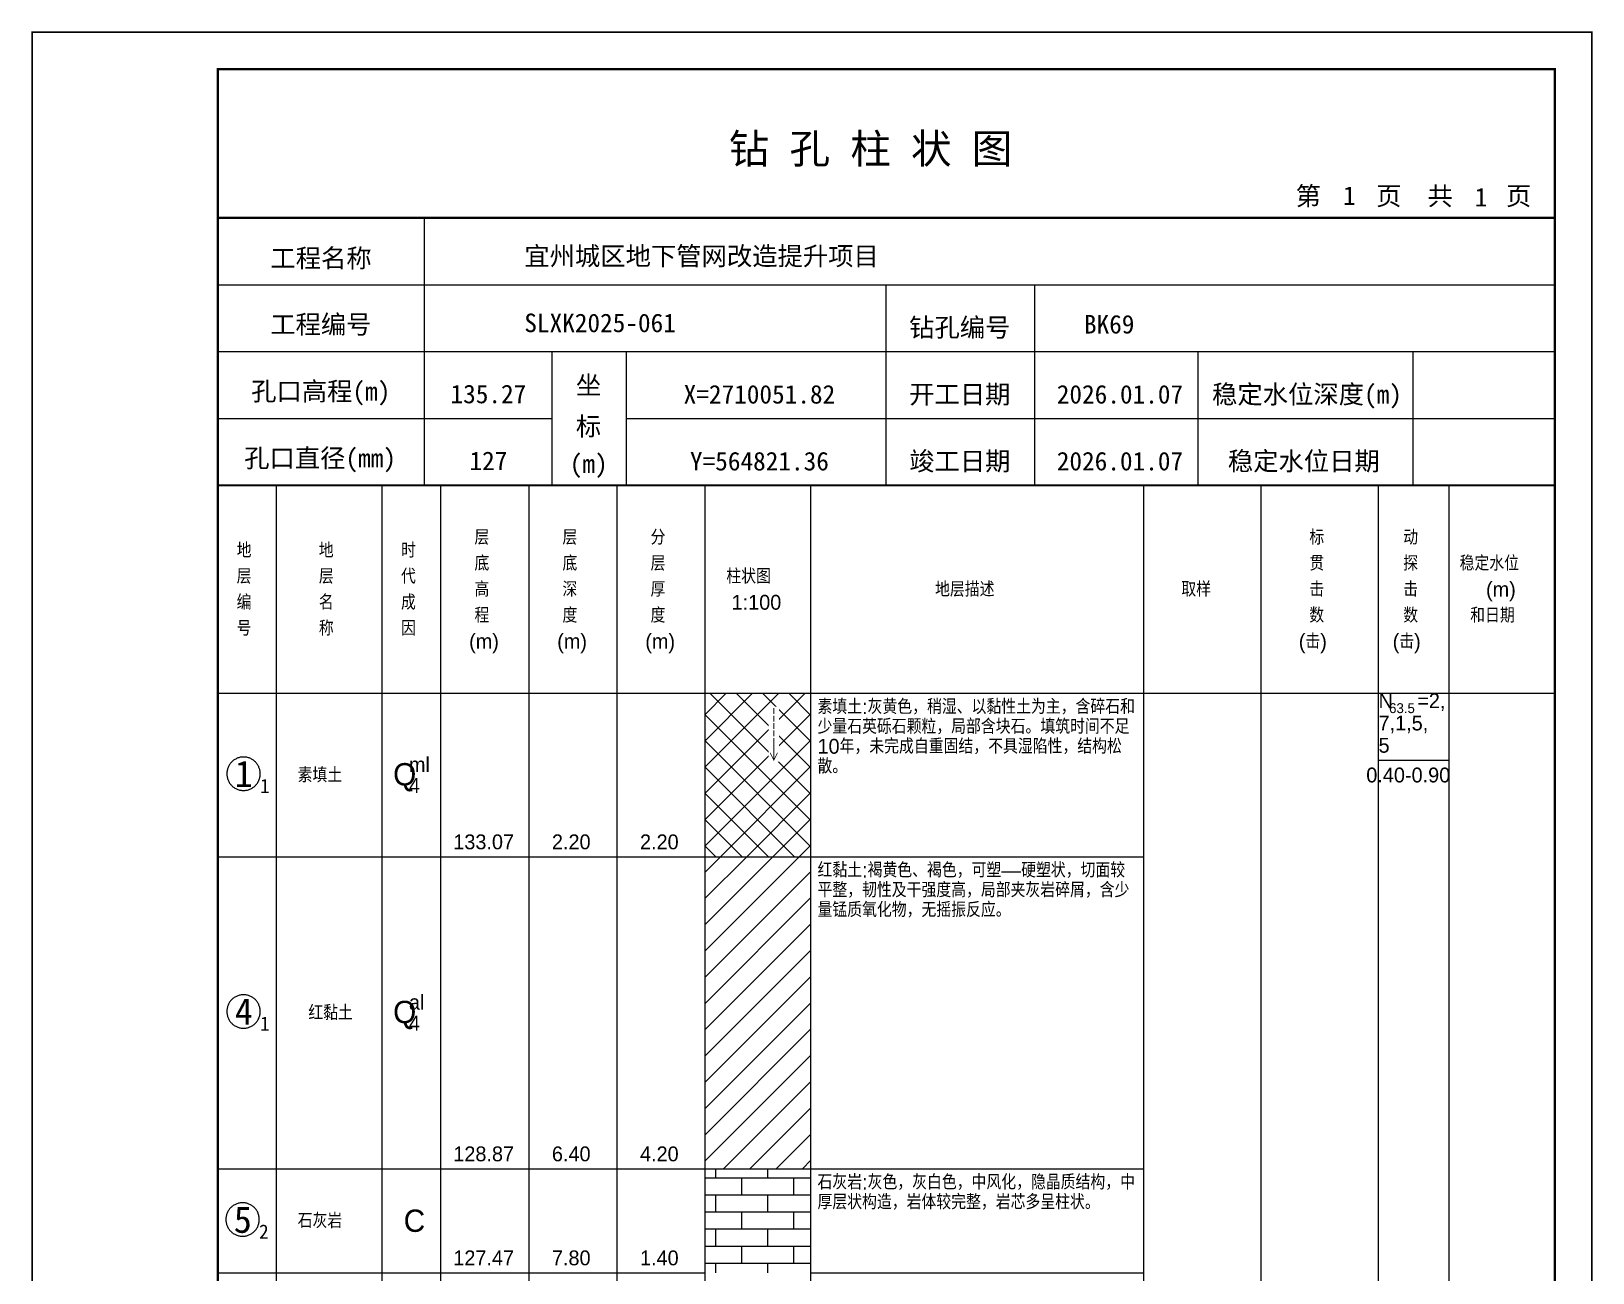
# Model space of a CAD drawing. Header units: millimetres. Extents: x 12489 to 89920, y 4630 to 4927.
# Drawn here: x 27449.3 to 27659.6, y 4759.7 to 4926.8 of the extents above; entities that cross this region are included whole.
import ezdxf
from ezdxf.enums import TextEntityAlignment as Align

# ---------------------------------------------------------------- set-up
doc = ezdxf.new("R2010")
doc.units = ezdxf.units.MM
doc.layers.add('ZZT_TC', color=7, linetype='Continuous')
doc.styles.add('成果图图块', font='', dxfattribs={"height": 2.5})
doc.styles.add('成果图模板', font='')
doc.styles.add('成果图模板标题', font='simhei.ttf')
doc.styles.add('成果图表体', font='Comfont.shx', dxfattribs={"height": 2, "bigfont": 'Hztxt12a.shx'})
doc.styles.get('成果图图块').set_extended_font_data('FangSong_GB2312')
doc.styles.get('成果图模板').set_extended_font_data('FangSong_GB2312')

# ---------------------------------------------------------------- blocks, each defined once
blk = doc.blocks.new('DCBH-1-1-1066', base_point=(0.3, -0.11))
at = {"layer": 'ZZT_TC', "color": 7}
blk.add_polyline3d([(-0.19, 2.31, 0), (-0.3, 2.31, 0), (-0.41, 2.3, 0), (-0.52, 2.29, 0), (-0.63, 2.27, 0), (-0.73, 2.24, 0), (-0.84, 2.21, 0), (-0.95, 2.18, 0), (-1.05, 2.14, 0), (-1.15, 2.09, 0), (-1.25, 2.04, 0), (-1.35, 1.99, 0), (-1.44, 1.93, 0), (-1.53, 1.87, 0), (-1.62, 1.8, 0), (-1.7, 1.73, 0), (-1.78, 1.65, 0), (-1.86, 1.57, 0), (-1.93, 1.49, 0), (-2, 1.4, 0), (-2.06, 1.31, 0), (-2.12, 1.22, 0), (-2.17, 1.12, 0), (-2.22, 1.02, 0), (-2.27, 0.92, 0), (-2.31, 0.82, 0), (-2.34, 0.71, 0), (-2.37, 0.61, 0), (-2.4, 0.5, 0), (-2.41, 0.39, 0), (-2.43, 0.28, 0), (-2.44, 0.17, 0), (-2.44, 0.06, 0), (-2.44, -0.05, 0), (-2.43, -0.16, 0), (-2.41, -0.27, 0), (-2.4, -0.38, 0), (-2.37, -0.49, 0), (-2.34, -0.6, 0), (-2.31, -0.7, 0), (-2.27, -0.8, 0), (-2.22, -0.9, 0), (-2.17, -1, 0), (-2.12, -1.1, 0), (-2.06, -1.19, 0), (-2, -1.28, 0), (-1.93, -1.37, 0), (-1.86, -1.45, 0), (-1.78, -1.53, 0), (-1.7, -1.61, 0), (-1.62, -1.68, 0), (-1.53, -1.75, 0), (-1.44, -1.81, 0), (-1.35, -1.87, 0), (-1.25, -1.93, 0), (-1.15, -1.98, 0), (-1.05, -2.02, 0), (-0.95, -2.06, 0), (-0.84, -2.1, 0), (-0.73, -2.13, 0), (-0.63, -2.15, 0), (-0.52, -2.17, 0), (-0.41, -2.18, 0), (-0.3, -2.19, 0), (-0.19, -2.19, 0), (-0.08, -2.19, 0), (0.03, -2.18, 0), (0.14, -2.17, 0), (0.25, -2.15, 0), (0.36, -2.13, 0), (0.47, -2.1, 0), (0.57, -2.06, 0), (0.67, -2.02, 0), (0.77, -1.98, 0), (0.87, -1.93, 0), (0.97, -1.87, 0), (1.06, -1.81, 0), (1.15, -1.75, 0), (1.24, -1.68, 0), (1.32, -1.61, 0), (1.4, -1.53, 0), (1.48, -1.45, 0), (1.55, -1.37, 0), (1.62, -1.28, 0), (1.68, -1.19, 0), (1.74, -1.1, 0), (1.8, -1, 0), (1.85, -0.9, 0), (1.89, -0.8, 0), (1.93, -0.7, 0), (1.97, -0.6, 0), (2, -0.49, 0), (2.02, -0.38, 0), (2.04, -0.27, 0), (2.05, -0.16, 0), (2.06, -0.05, 0), (2.06, 0.06, 0), (2.06, 0.17, 0), (2.05, 0.28, 0), (2.04, 0.39, 0), (2.02, 0.5, 0), (2, 0.61, 0), (1.97, 0.71, 0), (1.93, 0.82, 0), (1.89, 0.92, 0), (1.85, 1.02, 0), (1.8, 1.12, 0), (1.74, 1.22, 0), (1.68, 1.31, 0), (1.62, 1.4, 0), (1.55, 1.49, 0), (1.48, 1.57, 0), (1.4, 1.65, 0), (1.32, 1.73, 0), (1.24, 1.8, 0), (1.15, 1.87, 0), (1.06, 1.93, 0), (0.97, 1.99, 0), (0.87, 2.04, 0), (0.77, 2.09, 0), (0.67, 2.14, 0), (0.57, 2.18, 0), (0.47, 2.21, 0), (0.36, 2.24, 0), (0.25, 2.27, 0), (0.14, 2.29, 0), (0.03, 2.3, 0), (-0.08, 2.31, 0), (-0.19, 2.31, 0)], dxfattribs=at)
at = {"style": '成果图图块'}
blk.add_text('1', height=3.57, dxfattribs=at).set_placement((-0.16, -1.74), align=Align.CENTER)
blk.add_text('1', height=1.91, dxfattribs=at).set_placement((2.03, -2.53))
blk = doc.blocks.new('DCBH-1-1-1067', base_point=(0.3, -0.11))
at = {"layer": 'ZZT_TC', "color": 7}
blk.add_polyline3d([(-0.19, 2.31, 0), (-0.3, 2.31, 0), (-0.41, 2.3, 0), (-0.52, 2.29, 0), (-0.63, 2.27, 0), (-0.73, 2.24, 0), (-0.84, 2.21, 0), (-0.95, 2.18, 0), (-1.05, 2.14, 0), (-1.15, 2.09, 0), (-1.25, 2.04, 0), (-1.35, 1.99, 0), (-1.44, 1.93, 0), (-1.53, 1.87, 0), (-1.62, 1.8, 0), (-1.7, 1.73, 0), (-1.78, 1.65, 0), (-1.86, 1.57, 0), (-1.93, 1.49, 0), (-2, 1.4, 0), (-2.06, 1.31, 0), (-2.12, 1.22, 0), (-2.17, 1.12, 0), (-2.22, 1.02, 0), (-2.27, 0.92, 0), (-2.31, 0.82, 0), (-2.34, 0.71, 0), (-2.37, 0.61, 0), (-2.4, 0.5, 0), (-2.41, 0.39, 0), (-2.43, 0.28, 0), (-2.44, 0.17, 0), (-2.44, 0.06, 0), (-2.44, -0.05, 0), (-2.43, -0.16, 0), (-2.41, -0.27, 0), (-2.4, -0.38, 0), (-2.37, -0.49, 0), (-2.34, -0.6, 0), (-2.31, -0.7, 0), (-2.27, -0.8, 0), (-2.22, -0.9, 0), (-2.17, -1, 0), (-2.12, -1.1, 0), (-2.06, -1.19, 0), (-2, -1.28, 0), (-1.93, -1.37, 0), (-1.86, -1.45, 0), (-1.78, -1.53, 0), (-1.7, -1.61, 0), (-1.62, -1.68, 0), (-1.53, -1.75, 0), (-1.44, -1.81, 0), (-1.35, -1.87, 0), (-1.25, -1.93, 0), (-1.15, -1.98, 0), (-1.05, -2.02, 0), (-0.95, -2.06, 0), (-0.84, -2.1, 0), (-0.73, -2.13, 0), (-0.63, -2.15, 0), (-0.52, -2.17, 0), (-0.41, -2.18, 0), (-0.3, -2.19, 0), (-0.19, -2.19, 0), (-0.08, -2.19, 0), (0.03, -2.18, 0), (0.14, -2.17, 0), (0.25, -2.15, 0), (0.36, -2.13, 0), (0.47, -2.1, 0), (0.57, -2.06, 0), (0.67, -2.02, 0), (0.77, -1.98, 0), (0.87, -1.93, 0), (0.97, -1.87, 0), (1.06, -1.81, 0), (1.15, -1.75, 0), (1.24, -1.68, 0), (1.32, -1.61, 0), (1.4, -1.53, 0), (1.48, -1.45, 0), (1.55, -1.37, 0), (1.62, -1.28, 0), (1.68, -1.19, 0), (1.74, -1.1, 0), (1.8, -1, 0), (1.85, -0.9, 0), (1.89, -0.8, 0), (1.93, -0.7, 0), (1.97, -0.6, 0), (2, -0.49, 0), (2.02, -0.38, 0), (2.04, -0.27, 0), (2.05, -0.16, 0), (2.06, -0.05, 0), (2.06, 0.06, 0), (2.06, 0.17, 0), (2.05, 0.28, 0), (2.04, 0.39, 0), (2.02, 0.5, 0), (2, 0.61, 0), (1.97, 0.71, 0), (1.93, 0.82, 0), (1.89, 0.92, 0), (1.85, 1.02, 0), (1.8, 1.12, 0), (1.74, 1.22, 0), (1.68, 1.31, 0), (1.62, 1.4, 0), (1.55, 1.49, 0), (1.48, 1.57, 0), (1.4, 1.65, 0), (1.32, 1.73, 0), (1.24, 1.8, 0), (1.15, 1.87, 0), (1.06, 1.93, 0), (0.97, 1.99, 0), (0.87, 2.04, 0), (0.77, 2.09, 0), (0.67, 2.14, 0), (0.57, 2.18, 0), (0.47, 2.21, 0), (0.36, 2.24, 0), (0.25, 2.27, 0), (0.14, 2.29, 0), (0.03, 2.3, 0), (-0.08, 2.31, 0), (-0.19, 2.31, 0)], dxfattribs=at)
at = {"style": '成果图图块'}
blk.add_text('4', height=3.57, dxfattribs=at).set_placement((-0.16, -1.74), align=Align.CENTER)
blk.add_text('1', height=1.91, dxfattribs=at).set_placement((2.03, -2.53))
blk = doc.blocks.new('DCBH-1-1-1068', base_point=(0.43, -0.11))
at = {"layer": 'ZZT_TC', "color": 7}
blk.add_polyline3d([(-0.19, 2.31, 0), (-0.3, 2.31, 0), (-0.41, 2.3, 0), (-0.52, 2.29, 0), (-0.63, 2.27, 0), (-0.73, 2.24, 0), (-0.84, 2.21, 0), (-0.95, 2.18, 0), (-1.05, 2.14, 0), (-1.15, 2.09, 0), (-1.25, 2.04, 0), (-1.35, 1.99, 0), (-1.44, 1.93, 0), (-1.53, 1.87, 0), (-1.62, 1.8, 0), (-1.7, 1.73, 0), (-1.78, 1.65, 0), (-1.86, 1.57, 0), (-1.93, 1.49, 0), (-2, 1.4, 0), (-2.06, 1.31, 0), (-2.12, 1.22, 0), (-2.17, 1.12, 0), (-2.22, 1.02, 0), (-2.27, 0.92, 0), (-2.31, 0.82, 0), (-2.34, 0.71, 0), (-2.37, 0.61, 0), (-2.4, 0.5, 0), (-2.41, 0.39, 0), (-2.43, 0.28, 0), (-2.44, 0.17, 0), (-2.44, 0.06, 0), (-2.44, -0.05, 0), (-2.43, -0.16, 0), (-2.41, -0.27, 0), (-2.4, -0.38, 0), (-2.37, -0.49, 0), (-2.34, -0.6, 0), (-2.31, -0.7, 0), (-2.27, -0.8, 0), (-2.22, -0.9, 0), (-2.17, -1, 0), (-2.12, -1.1, 0), (-2.06, -1.19, 0), (-2, -1.28, 0), (-1.93, -1.37, 0), (-1.86, -1.45, 0), (-1.78, -1.53, 0), (-1.7, -1.61, 0), (-1.62, -1.68, 0), (-1.53, -1.75, 0), (-1.44, -1.81, 0), (-1.35, -1.87, 0), (-1.25, -1.93, 0), (-1.15, -1.98, 0), (-1.05, -2.02, 0), (-0.95, -2.06, 0), (-0.84, -2.1, 0), (-0.73, -2.13, 0), (-0.63, -2.15, 0), (-0.52, -2.17, 0), (-0.41, -2.18, 0), (-0.3, -2.19, 0), (-0.19, -2.19, 0), (-0.08, -2.19, 0), (0.03, -2.18, 0), (0.14, -2.17, 0), (0.25, -2.15, 0), (0.36, -2.13, 0), (0.47, -2.1, 0), (0.57, -2.06, 0), (0.67, -2.02, 0), (0.77, -1.98, 0), (0.87, -1.93, 0), (0.97, -1.87, 0), (1.06, -1.81, 0), (1.15, -1.75, 0), (1.24, -1.68, 0), (1.32, -1.61, 0), (1.4, -1.53, 0), (1.48, -1.45, 0), (1.55, -1.37, 0), (1.62, -1.28, 0), (1.68, -1.19, 0), (1.74, -1.1, 0), (1.8, -1, 0), (1.85, -0.9, 0), (1.89, -0.8, 0), (1.93, -0.7, 0), (1.97, -0.6, 0), (2, -0.49, 0), (2.02, -0.38, 0), (2.04, -0.27, 0), (2.05, -0.16, 0), (2.06, -0.05, 0), (2.06, 0.06, 0), (2.06, 0.17, 0), (2.05, 0.28, 0), (2.04, 0.39, 0), (2.02, 0.5, 0), (2, 0.61, 0), (1.97, 0.71, 0), (1.93, 0.82, 0), (1.89, 0.92, 0), (1.85, 1.02, 0), (1.8, 1.12, 0), (1.74, 1.22, 0), (1.68, 1.31, 0), (1.62, 1.4, 0), (1.55, 1.49, 0), (1.48, 1.57, 0), (1.4, 1.65, 0), (1.32, 1.73, 0), (1.24, 1.8, 0), (1.15, 1.87, 0), (1.06, 1.93, 0), (0.97, 1.99, 0), (0.87, 2.04, 0), (0.77, 2.09, 0), (0.67, 2.14, 0), (0.57, 2.18, 0), (0.47, 2.21, 0), (0.36, 2.24, 0), (0.25, 2.27, 0), (0.14, 2.29, 0), (0.03, 2.3, 0), (-0.08, 2.31, 0), (-0.19, 2.31, 0)], dxfattribs=at)
at = {"style": '成果图图块'}
blk.add_text('5', height=3.57, dxfattribs=at).set_placement((-0.16, -1.74), align=Align.CENTER)
blk.add_text('2', height=1.91, dxfattribs=at).set_placement((2.03, -2.53))
blk = doc.blocks.new('zztGLdt.dwg', base_point=(0.5, 0))
blk.add_wipeout([(-0.2, -0.2), (1.2, -0.2), (1.2, 3.2), (-0.2, 3.2)])
at = {"color": 7, "const_width": 0.1}
for points in [[(0.5, 3), (0.5, 0)], [(0, 1), (0.5, 0), (1, 1)]]:
    blk.add_lwpolyline(points, dxfattribs=at)
blk = doc.blocks.new('钻孔柱状图路桥昇龙制图梁世成校核莫家里.dwg69', base_point=(25, 236))
for p, q in [((52.82, 236), (52.82, 272)), ((25, 263), (205, 263)), ((115, 236), (115, 263)), ((135, 236), (135, 263)), ((25, 254), (205, 254)), ((70, 236), (70, 254)), ((80, 236), (80, 254)), ((157, 236), (157, 254)), ((185.95, 236), (185.95, 254)), ((25, 245), (70, 245)), ((80, 245), (205, 245))]:
    blk.add_line(p, q)
for points, const_width in [([(0, 0), (210, 0), (210, 297), (0, 297)], 0.25), ([(25, 5), (205, 5), (205, 292), (25, 292)], 0.3)]:
    blk.add_lwpolyline(points, close=True, dxfattribs=dict(const_width=const_width))
at = {"const_width": 0.3}
for points in [[(25, 272), (205, 272)], [(25, 236), (205, 236)]]:
    blk.add_lwpolyline(points, dxfattribs=at)
for s, height, style, p in [('钻 孔 柱 状 图', 4, '成果图模板标题', (93.8, 279.31)), ('第', 2.5, '成果图模板', (170.12, 273.7)), ('页', 2.5, '成果图模板', (180.96, 273.7)), ('共', 2.5, '成果图模板', (187.88, 273.7)), ('页', 2.5, '成果图模板', (198.44, 273.7)), ('工程名称', 2.5, '成果图模板', (32.07, 265.32)), ('宜州城区地下管网改造提升项目', 2.5, '成果图模板', (66.26, 265.61)), ('工程编号', 2.5, '成果图模板', (32.05, 256.41)), ('SLXK2025-061', 2.5, '成果图模板', (66.26, 256.61)), ('钻孔编号', 2.5, '成果图模板', (118.08, 256)), ('BK69', 2.5, '成果图模板', (141.61, 256.43)), ('孔口高程(m)', 2.5, '成果图模板', (29.48, 247.41)), ('坐', 2.5, '成果图模板', (73.21, 248.24)), ('开工日期', 2.5, '成果图模板', (118.08, 247)), ('稳定水位深度(m)', 2.5, '成果图模板', (158.86, 247)), ('标', 2.5, '成果图模板', (73.21, 242.7)), ('孔口直径(mm)', 2.5, '成果图模板', (28.54, 238.41)), ('(m) ', 2.5, '成果图模板', (72.38, 237.65)), ('竣工日期', 2.5, '成果图模板', (118.08, 238)), ('稳定水位日期', 2.5, '成果图模板', (160.99, 238))]:
    blk.add_text(s, height=height, dxfattribs=dict(style=style)).set_placement(p)
at = {"style": '成果图模板'}
for s, p in [('1', (177.35, 273.74)), ('1', (195.08, 273.53)), ('135.27', (61.43, 247.04)), ('X=2710051.82', (97.92, 247)), ('2026.01.07', (146.46, 247)), ('127', (61.43, 238.04)), ('Y=564821.36', (97.92, 238)), ('2026.01.07', (146.46, 238))]:
    blk.add_text(s, height=2.5, dxfattribs=at).set_placement(p, align=Align.CENTER)

msp = doc.modelspace()

# ---------------------------------------------------------------- hatches: boundary and pattern name
at = {"linetype": 'Continuous'}
h = msp.add_hatch(dxfattribs=at)
h.set_pattern_fill('GKSTT', scale=0.5, style=0, pattern_type=2)
h.set_pattern_definition([(45, (0, 0), (-1.76776695, 1.76776695), []), (135, (0, 0), (-1.76776695, -1.76776695), [])])
h.paths.add_polyline_path([(27540.06, 4815.71), (27554.29, 4815.71), (27554.29, 4837.71), (27540.06, 4837.71)])
h = msp.add_hatch(dxfattribs=at)
h.set_pattern_fill('GKNXT', scale=0.5, style=0, pattern_type=2)
h.set_pattern_definition([(45, (0, 0), (-1.76776695, 1.76776695), [])])
h.paths.add_polyline_path([(27540.06, 4773.71), (27554.29, 4773.71), (27554.29, 4815.71), (27540.06, 4815.71)])
h = msp.add_hatch(dxfattribs=at)
h.set_pattern_fill('GKSHY', scale=0.5, style=0, pattern_type=2)
h.set_pattern_definition([(0, (0, 0), (0, 2.3), []), (90, (0, 0), (-3.5, 2.3), [2.3, -2.3])])
h.paths.add_polyline_path([(27540.06, 4759.71), (27554.29, 4759.71), (27554.29, 4773.71), (27540.06, 4773.71)])

# ---------------------------------------------------------------- linework, layer by layer
at = {"color": 0}
for p, q in [((27474.45, 4837.71), (27482.35, 4837.71)), ((27474.45, 4815.71), (27474.45, 4837.71)), ((27482.35, 4815.71), (27482.35, 4837.71)), ((27474.45, 4815.71), (27482.35, 4815.71)), ((27474.45, 4815.71), (27482.35, 4815.71)), ((27474.45, 4773.71), (27474.45, 4815.71)), ((27482.35, 4773.71), (27482.35, 4815.71)), ((27474.45, 4773.71), (27482.35, 4773.71)), ((27474.45, 4773.71), (27482.35, 4773.71)), ((27474.45, 4759.71), (27474.45, 4773.71)), ((27482.35, 4759.71), (27482.35, 4773.71)), ((27474.45, 4759.71), (27482.35, 4759.71))]:
    msp.add_line(p, q, dxfattribs=at)
for points in [[(27474.45, 4865.71), (27482.35, 4865.71)], [(27474.45, 4837.71), (27474.45, 4865.71)], [(27482.35, 4837.71), (27482.35, 4865.71)], [(27482.35, 4865.71), (27496.58, 4865.71)], [(27482.35, 4837.71), (27482.35, 4865.71)], [(27496.58, 4837.71), (27496.58, 4865.71)], [(27496.58, 4865.71), (27504.49, 4865.71)], [(27496.58, 4837.71), (27496.58, 4865.71)], [(27504.49, 4837.71), (27504.49, 4865.71)], [(27504.49, 4865.71), (27516.35, 4865.71)], [(27504.49, 4837.71), (27504.49, 4865.71)], [(27516.35, 4837.71), (27516.35, 4865.71)], [(27516.35, 4865.71), (27528.2, 4865.71)], [(27516.35, 4837.71), (27516.35, 4865.71)], [(27528.2, 4837.71), (27528.2, 4865.71)], [(27528.2, 4865.71), (27540.06, 4865.71)], [(27528.2, 4837.71), (27528.2, 4865.71)], [(27540.06, 4837.71), (27540.06, 4865.71)], [(27540.06, 4865.71), (27554.29, 4865.71)], [(27540.06, 4837.71), (27540.06, 4865.71)], [(27554.29, 4837.71), (27554.29, 4865.71)], [(27554.29, 4865.71), (27599.11, 4865.71)], [(27554.29, 4837.71), (27554.29, 4865.71)], [(27599.11, 4837.71), (27599.11, 4865.71)], [(27599.11, 4865.71), (27614.92, 4865.71)], [(27599.11, 4837.71), (27599.11, 4865.71)], [(27614.92, 4837.71), (27614.92, 4865.71)], [(27614.92, 4865.71), (27630.73, 4865.71)], [(27614.92, 4837.71), (27614.92, 4865.71)], [(27630.73, 4837.71), (27630.73, 4865.71)], [(27630.73, 4865.71), (27640.22, 4865.71)], [(27630.73, 4837.71), (27630.73, 4865.71)], [(27640.22, 4837.71), (27640.22, 4865.71)], [(27640.22, 4865.71), (27654.45, 4865.71)], [(27640.22, 4837.71), (27640.22, 4865.71)], [(27654.45, 4837.71), (27654.45, 4865.71)], [(27474.45, 4837.71), (27482.35, 4837.71)], [(27474.45, 4643.71), (27474.45, 4837.71)], [(27474.45, 4837.71), (27482.35, 4837.71)], [(27482.35, 4643.71), (27482.35, 4837.71)], [(27482.35, 4837.71), (27496.58, 4837.71)], [(27482.35, 4643.71), (27482.35, 4837.71)], [(27482.35, 4837.71), (27496.58, 4837.71)], [(27482.35, 4837.71), (27496.58, 4837.71)], [(27482.35, 4815.71), (27482.35, 4837.71)], [(27496.58, 4643.71), (27496.58, 4837.71)], [(27496.58, 4815.71), (27496.58, 4837.71)], [(27496.58, 4837.71), (27504.49, 4837.71)], [(27496.58, 4643.71), (27496.58, 4837.71)], [(27496.58, 4837.71), (27504.49, 4837.71)], [(27496.58, 4837.71), (27504.49, 4837.71)], [(27496.58, 4815.71), (27496.58, 4837.71)], [(27504.49, 4643.71), (27504.49, 4837.71)], [(27504.49, 4815.71), (27504.49, 4837.71)], [(27504.49, 4837.71), (27516.35, 4837.71)], [(27504.49, 4643.71), (27504.49, 4837.71)], [(27504.49, 4837.71), (27516.35, 4837.71)], [(27504.49, 4837.71), (27516.35, 4837.71)], [(27504.49, 4815.71), (27504.49, 4837.71)], [(27516.35, 4643.71), (27516.35, 4837.71)], [(27516.35, 4815.71), (27516.35, 4837.71)], [(27516.35, 4837.71), (27528.2, 4837.71)], [(27516.35, 4643.71), (27516.35, 4837.71)], [(27516.35, 4837.71), (27528.2, 4837.71)], [(27516.35, 4837.71), (27528.2, 4837.71)], [(27516.35, 4815.71), (27516.35, 4837.71)], [(27528.2, 4643.71), (27528.2, 4837.71)], [(27528.2, 4815.71), (27528.2, 4837.71)], [(27528.2, 4837.71), (27540.06, 4837.71)], [(27528.2, 4643.71), (27528.2, 4837.71)], [(27528.2, 4837.71), (27540.06, 4837.71)], [(27528.2, 4837.71), (27540.06, 4837.71)], [(27528.2, 4815.71), (27528.2, 4837.71)], [(27540.06, 4643.71), (27540.06, 4837.71)], [(27540.06, 4815.71), (27540.06, 4837.71)], [(27540.06, 4837.71), (27554.29, 4837.71)], [(27540.06, 4643.71), (27540.06, 4837.71)], [(27540.06, 4837.71), (27554.29, 4837.71)], [(27554.29, 4643.71), (27554.29, 4837.71)], [(27554.29, 4837.71), (27599.11, 4837.71)], [(27554.29, 4643.71), (27554.29, 4837.71)], [(27554.29, 4837.71), (27599.11, 4837.71)], [(27554.29, 4837.71), (27599.11, 4837.71)], [(27554.29, 4815.71), (27554.29, 4837.71)], [(27599.11, 4643.71), (27599.11, 4837.71)], [(27599.11, 4815.71), (27599.11, 4837.71)], [(27599.11, 4837.71), (27614.92, 4837.71)], [(27599.11, 4643.71), (27599.11, 4837.71)], [(27599.11, 4837.71), (27614.92, 4837.71)], [(27614.92, 4643.71), (27614.92, 4837.71)], [(27614.92, 4837.71), (27630.73, 4837.71)], [(27614.92, 4643.71), (27614.92, 4837.71)], [(27614.92, 4837.71), (27630.73, 4837.71)], [(27630.73, 4643.71), (27630.73, 4837.71)], [(27630.73, 4837.71), (27640.22, 4837.71)], [(27630.73, 4643.71), (27630.73, 4837.71)], [(27630.73, 4837.71), (27640.22, 4837.71)], [(27630.73, 4837.71), (27640.22, 4837.71)], [(27630.73, 4828.71), (27630.73, 4837.71)], [(27640.22, 4643.71), (27640.22, 4837.71)], [(27640.22, 4828.71), (27640.22, 4837.71)], [(27640.22, 4837.71), (27654.45, 4837.71)], [(27640.22, 4643.71), (27640.22, 4837.71)], [(27640.22, 4837.71), (27654.45, 4837.71)], [(27654.45, 4643.71), (27654.45, 4837.71)], [(27630.73, 4828.71), (27640.22, 4828.71)], [(27482.35, 4815.71), (27496.58, 4815.71)], [(27482.35, 4815.71), (27496.58, 4815.71)], [(27482.35, 4773.71), (27482.35, 4815.71)], [(27496.58, 4773.71), (27496.58, 4815.71)], [(27496.58, 4815.71), (27504.49, 4815.71)], [(27496.58, 4815.71), (27504.49, 4815.71)], [(27496.58, 4773.71), (27496.58, 4815.71)], [(27504.49, 4773.71), (27504.49, 4815.71)], [(27504.49, 4815.71), (27516.35, 4815.71)], [(27504.49, 4815.71), (27516.35, 4815.71)], [(27504.49, 4773.71), (27504.49, 4815.71)], [(27516.35, 4773.71), (27516.35, 4815.71)], [(27516.35, 4815.71), (27528.2, 4815.71)], [(27516.35, 4815.71), (27528.2, 4815.71)], [(27516.35, 4773.71), (27516.35, 4815.71)], [(27528.2, 4773.71), (27528.2, 4815.71)], [(27528.2, 4815.71), (27540.06, 4815.71)], [(27528.2, 4815.71), (27540.06, 4815.71)], [(27528.2, 4773.71), (27528.2, 4815.71)], [(27540.06, 4773.71), (27540.06, 4815.71)], [(27554.29, 4815.71), (27599.11, 4815.71)], [(27554.29, 4815.71), (27599.11, 4815.71)], [(27554.29, 4773.71), (27554.29, 4815.71)], [(27599.11, 4773.71), (27599.11, 4815.71)], [(27482.35, 4773.71), (27496.58, 4773.71)], [(27482.35, 4773.71), (27496.58, 4773.71)], [(27482.35, 4759.71), (27482.35, 4773.71)], [(27496.58, 4759.71), (27496.58, 4773.71)], [(27496.58, 4773.71), (27504.49, 4773.71)], [(27496.58, 4773.71), (27504.49, 4773.71)], [(27496.58, 4759.71), (27496.58, 4773.71)], [(27504.49, 4759.71), (27504.49, 4773.71)], [(27504.49, 4773.71), (27516.35, 4773.71)], [(27504.49, 4773.71), (27516.35, 4773.71)], [(27504.49, 4759.71), (27504.49, 4773.71)], [(27516.35, 4759.71), (27516.35, 4773.71)], [(27516.35, 4773.71), (27528.2, 4773.71)], [(27516.35, 4773.71), (27528.2, 4773.71)], [(27516.35, 4759.71), (27516.35, 4773.71)], [(27528.2, 4759.71), (27528.2, 4773.71)], [(27528.2, 4773.71), (27540.06, 4773.71)], [(27528.2, 4773.71), (27540.06, 4773.71)], [(27528.2, 4759.71), (27528.2, 4773.71)], [(27540.06, 4759.71), (27540.06, 4773.71)], [(27554.29, 4773.71), (27599.11, 4773.71)], [(27554.29, 4773.71), (27599.11, 4773.71)], [(27554.29, 4759.71), (27554.29, 4773.71)], [(27599.11, 4759.71), (27599.11, 4773.71)], [(27482.35, 4759.71), (27496.58, 4759.71)], [(27496.58, 4759.71), (27504.49, 4759.71)], [(27504.49, 4759.71), (27516.35, 4759.71)], [(27516.35, 4759.71), (27528.2, 4759.71)], [(27528.2, 4759.71), (27540.06, 4759.71)], [(27554.29, 4759.71), (27599.11, 4759.71)]]:
    msp.add_lwpolyline(points, dxfattribs=at)
at = {"color": 7, "flags": 128}
for points in [[(27540.06, 4815.71), (27554.29, 4815.71)], [(27540.06, 4773.71), (27554.29, 4773.71)]]:
    msp.add_lwpolyline(points, dxfattribs=at)

# ---------------------------------------------------------------- block references
for name, p in [('DCBH-1-1-1066', (27478.4, 4826.71)), ('DCBH-1-1-1067', (27478.4, 4794.71)), ('DCBH-1-1-1068', (27478.4, 4766.71))]:
    msp.add_blockref(name, p)

# ---------------------------------------------------------------- texts
at = {"color": 0, "style": '成果图表体'}
for s, height, p in [('层', 2, (27509, 4857.71)), ('层', 2, (27520.85, 4857.71)), ('分', 2, (27532.71, 4857.71)), ('标', 2, (27621.41, 4857.71)), ('动', 2, (27634.05, 4857.71)), ('地', 2, (27476.98, 4855.96)), ('地', 2, (27488.05, 4855.96)), ('时', 2, (27499.11, 4855.96)), ('底', 2, (27509, 4854.21)), ('底', 2, (27520.85, 4854.21)), ('层', 2, (27532.71, 4854.21)), ('贯', 2, (27621.41, 4854.21)), ('探', 2, (27634.05, 4854.21)), ('稳定水位', 2, (27641.65, 4854.21)), ('层', 2, (27476.98, 4852.46)), ('层', 2, (27488.05, 4852.46)), ('代', 2, (27499.11, 4852.46)), ('高', 2, (27509, 4850.71)), ('深', 2, (27520.85, 4850.71)), ('厚', 2, (27532.71, 4850.71)), ('柱状图', 2, (27542.91, 4852.46)), ('地层描述', 2, (27571.02, 4850.71)), ('取样', 2, (27604.18, 4850.71)), ('击', 2, (27621.41, 4850.71)), ('击', 2, (27634.05, 4850.71)), ('(m)', 2, (27645.2, 4850.71)), ('编', 2, (27476.98, 4848.96)), ('名', 2, (27488.05, 4848.96)), ('成', 2, (27499.11, 4848.96)), ('1:100', 2, (27543.62, 4848.96)), ('程', 2, (27509, 4847.21)), ('度', 2, (27520.85, 4847.21)), ('度', 2, (27532.71, 4847.21)), ('数', 2, (27621.41, 4847.21)), ('数', 2, (27634.05, 4847.21)), ('和日期', 2, (27643.07, 4847.21)), ('号', 2, (27476.98, 4845.46)), ('称', 2, (27488.05, 4845.46)), ('因', 2, (27499.11, 4845.46)), ('(m)', 2, (27508.28, 4843.71)), ('(m)', 2, (27520.14, 4843.71)), ('(m)', 2, (27532, 4843.71)), ('(击)', 2, (27619.99, 4843.71)), ('(击)', 2, (27632.63, 4843.71)), ('N', 2, (27630.73, 4835.71)), ('63.5', 1.333, (27632.15, 4835.04)), ('=2,', 2, (27635.94, 4835.71)), ('7,1,5,', 2, (27630.73, 4832.71)), ('5', 2, (27630.73, 4829.71)), ('素填土', 2, (27485.2, 4825.71)), ('Q', 3, (27498.05, 4825.31)), ('ml', 2, (27500.18, 4827.11)), ('0.40-0.90', 2, (27629.08, 4825.71)), ('4', 2, (27500.18, 4824.31)), ('133.07', 2, (27506.15, 4816.71)), ('2.20', 2, (27519.43, 4816.71)), ('2.20', 2, (27531.29, 4816.71)), ('红黏土', 2, (27486.63, 4793.71)), ('Q', 3, (27498.05, 4793.31)), ('al', 2, (27500.18, 4795.11)), ('4', 2, (27500.18, 4792.31)), ('128.87', 2, (27506.15, 4774.71)), ('6.40', 2, (27519.43, 4774.71)), ('4.20', 2, (27531.29, 4774.71)), ('石灰岩', 2, (27485.2, 4765.71)), ('C', 3, (27499.47, 4765.21)), ('127.47', 2, (27506.15, 4760.71)), ('7.80', 2, (27519.43, 4760.71)), ('1.40', 2, (27531.29, 4760.71))]:
    msp.add_text(s, height=height, dxfattribs=at).set_placement(p)
at = {"color": 0, "char_height": 2, "width": 43.0292, "attachment_point": 1, "line_spacing_factor": 0.8, "style": '成果图表体'}
for s, insert in [('素填土:灰黄色，稍湿、以黏性土为主，含碎石和少量石英砾石颗粒，局部含块石。填筑时间不足10年，未完成自重固结，不具湿陷性，结构松散。', (27555.19, 4836.91)), ('红黏土:褐黄色、褐色，可塑—硬塑状，切面较平整，韧性及干强度高，局部夹灰岩碎屑，含少量锰质氧化物，无摇振反应。', (27555.19, 4814.91)), ('石灰岩:灰色，灰白色，中风化，隐晶质结构，中厚层状构造，岩体较完整，岩芯多呈柱状。', (27555.19, 4772.91))]:
    msp.add_mtext(s, dxfattribs=dict(at, insert=insert))

# ---------------------------------------------------------------- next in the draw order: block references
msp.add_blockref('zztGLdt.dwg', (27549.31, 4832.71))

# ---------------------------------------------------------------- next in the draw order: block references
msp.add_blockref('zztGLdt.dwg', (27549.31, 4831.71))

# ---------------------------------------------------------------- next in the draw order: block references
msp.add_blockref('zztGLdt.dwg', (27549.31, 4830.71))

# ---------------------------------------------------------------- next in the draw order: block references
msp.add_blockref('zztGLdt.dwg', (27549.31, 4829.71))

# ---------------------------------------------------------------- next in the draw order: block references
msp.add_blockref('zztGLdt.dwg', (27549.31, 4828.71))

# ---------------------------------------------------------------- next in the draw order: block references
msp.add_blockref('钻孔柱状图路桥昇龙制图梁世成校核莫家里.dwg69', (27474.45, 4865.71))

doc.saveas('drawing.dxf')
